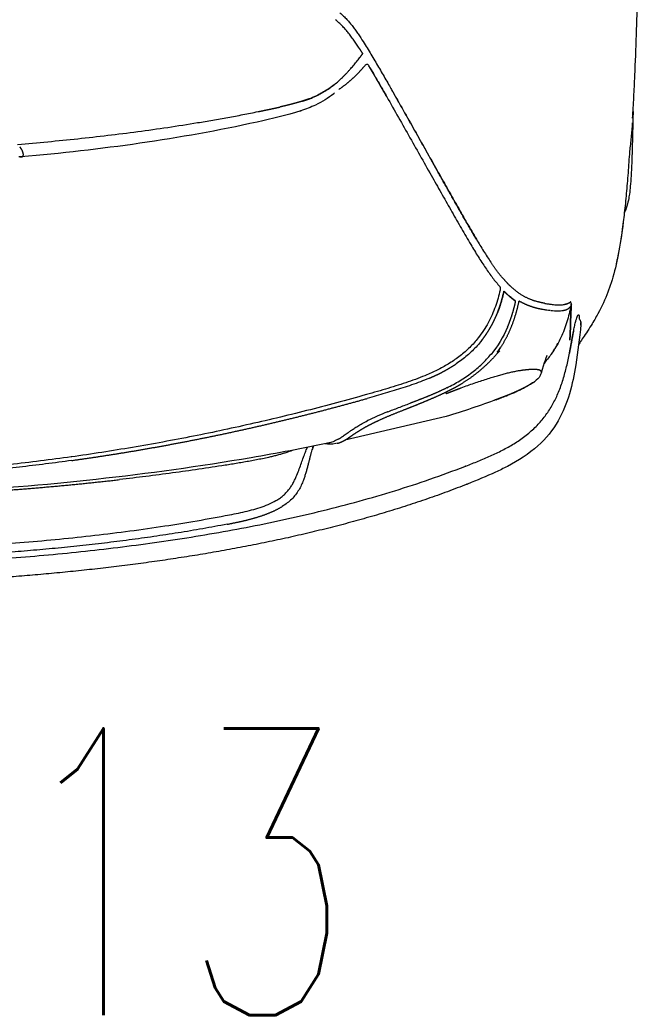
# Model space of a CAD drawing. Extents: x -2365 to 41970, y -230 to 8114.
# Drawn here: x 18314.9 to 18375.5, y 2521.7 to 2618.8 of the extents above; entities that cross this region are included whole.
import ezdxf

# ---------------------------------------------------------------- set-up
doc = ezdxf.new("R2010")
doc.units = 0
doc.header["$LTSCALE"] = 25
doc.layers.get('0').update_dxf_attribs({"color": 9, "lineweight": 9})
doc.layers.add('04', color=9, linetype='Continuous', lineweight=9)
doc.layers.add('E-KABLO', color=7, linetype='Continuous', lineweight=30)
doc.styles.add('E-YAZI', font='txttw.shx')

# ---------------------------------------------------------------- blocks, each defined once
blk = doc.blocks.new('p-araba-polo')
for p, q in [((3.79074, -0.25761), (3.79091, -0.25762)), ((3.75136, -0.62397), (3.77434, -0.52509)), ((3.72994, -0.54604), (3.72994, -0.54604)), ((3.43916, -0.56592), (3.43916, -0.56592)), ((3.64193, -0.72746), (3.64193, -0.72746)), ((3.48036, -0.80478), (3.48042, -0.80478))]:
    blk.add_line(p, q)
at = {"flags": 128}
for points in [[(3.73079, -0.68347), (3.73202, -0.68035), (3.73324, -0.67716), (3.73446, -0.67392)], [(3.65581, -0.75377), (3.65632, -0.75421), (3.65664, -0.75446), (3.65744, -0.75494)], [(3.65744, -0.75494), (3.65826, -0.75529), (3.65928, -0.75556), (3.66051, -0.75565)]]:
    blk.add_lwpolyline(points, dxfattribs=at)
for points, degree, knots in [([(3.89681, 0), (3.89677, -0.01209), (3.89668, -0.03627), (3.89592, -0.07253), (3.89472, -0.10878), (3.893, -0.14501), (3.89078, -0.18122), (3.88803, -0.21739), (3.88473, -0.25351), (3.88084, -0.28957), (3.87635, -0.32556), (3.87122, -0.36147), (3.86539, -0.39727), (3.85883, -0.43294), (3.85148, -0.46846), (3.84326, -0.5038), (3.83413, -0.5389), (3.82397, -0.57372), (3.8128, -0.60824), (3.80432, -0.63088), (3.80008, -0.64221)], 3, [0, 0, 0, 0, 0.055558, 0.111113, 0.166668, 0.222224, 0.277781, 0.333337, 0.388894, 0.44445, 0.500005, 0.55556, 0.611116, 0.666671, 0.722227, 0.777783, 0.833339, 0.888892, 0.944445, 1, 1, 1, 1]), ([(3.81742, -0.64441), (3.8199, -0.63799), (3.82486, -0.62513), (3.83179, -0.60561), (3.83837, -0.5859), (3.84459, -0.566), (3.85047, -0.54593), (3.85602, -0.52571), (3.86125, -0.50535), (3.86618, -0.48486), (3.87081, -0.46426), (3.87516, -0.44355), (3.87923, -0.42275), (3.88305, -0.40188), (3.88661, -0.38093), (3.88992, -0.35992), (3.893, -0.33887), (3.89585, -0.31777), (3.89848, -0.29664), (3.9009, -0.27548), (3.90311, -0.25429), (3.90512, -0.2331), (3.90693, -0.21189), (3.90856, -0.19068), (3.91, -0.16947), (3.91126, -0.14826), (3.91235, -0.12705), (3.91326, -0.10585), (3.914, -0.08466), (3.91457, -0.06348), (3.91498, -0.04231), (3.91523, -0.02115), (3.91526, -0.00705), (3.91528, 0)], 3, [0, 0, 0, 0, 0.031503, 0.063111, 0.094824, 0.126637, 0.158547, 0.190546, 0.222628, 0.254786, 0.287011, 0.319297, 0.351636, 0.384021, 0.416445, 0.448899, 0.481372, 0.513858, 0.546357, 0.578861, 0.611362, 0.643854, 0.676332, 0.708795, 0.741239, 0.773662, 0.806063, 0.838441, 0.870794, 0.903125, 0.935433, 0.967723, 1, 1, 1, 1]), ([(3.88258, 0), (3.88254, -0.01154), (3.88246, -0.03461), (3.88176, -0.06921), (3.88065, -0.1038), (3.87907, -0.13838), (3.87703, -0.17293), (3.8745, -0.20745), (3.87145, -0.24192), (3.86787, -0.27635), (3.86371, -0.31071), (3.85904, -0.34413), (3.85392, -0.37661), (3.85005, -0.3976), (3.84812, -0.40809)], 3, [0, 0, 0, 0, 0.084393, 0.168775, 0.253159, 0.337558, 0.421942, 0.506321, 0.590718, 0.675107, 0.759486, 0.843869, 0.92194, 1, 1, 1, 1]), ([(3.85654, -0.40987), (3.85802, -0.40193), (3.86099, -0.38606), (3.86495, -0.36215), (3.8686, -0.3382), (3.87191, -0.31419), (3.87492, -0.29015), (3.87764, -0.26607), (3.88009, -0.24196), (3.88227, -0.21783), (3.8842, -0.19368), (3.88589, -0.1695), (3.88733, -0.14532), (3.88854, -0.12112), (3.88953, -0.0969), (3.89029, -0.07268), (3.89083, -0.04846), (3.89117, -0.02423), (3.89121, -0.00808), (3.89123, 0)], 3, [0, 0, 0, 0, 0.058823, 0.117646, 0.17647, 0.235293, 0.294117, 0.35294, 0.411764, 0.470587, 0.529411, 0.588234, 0.647058, 0.705882, 0.764705, 0.823529, 0.882353, 0.941176, 1, 1, 1, 1]), ([(3.72994, -0.54604), (3.73264, -0.53633), (3.73805, -0.51692), (3.74565, -0.48765), (3.75287, -0.45828), (3.75968, -0.4288), (3.76609, -0.39923), (3.77208, -0.36956), (3.77765, -0.33981), (3.78281, -0.30998), (3.78754, -0.28008), (3.79185, -0.25011), (3.79573, -0.22007), (3.79916, -0.18997), (3.80219, -0.15981), (3.80383, -0.13967), (3.80465, -0.12959)], 3, [0, 0, 0, 0, 0.071461, 0.142913, 0.214376, 0.285822, 0.357282, 0.428734, 0.500167, 0.571583, 0.64299, 0.714393, 0.785796, 0.857198, 0.928599, 1, 1, 1, 1]), ([(3.77711, -0.50969), (3.78244, -0.4843), (3.7966, -0.40882), (3.81414, -0.28235), (3.82249, -0.1806), (3.82515, -0.12975)], 3, [0, 0, 0, 0, 0.20268, 0.601651, 1, 1, 1, 1]), ([(3.79427, -0.25822), (3.79543, -0.24968), (3.79774, -0.23261), (3.80081, -0.20694), (3.80358, -0.18124), (3.80605, -0.15549), (3.80742, -0.1383), (3.80811, -0.1297)], 3, [0, 0, 0, 0, 0.200035, 0.400025, 0.600021, 0.8, 1, 1, 1, 1]), ([(3.48556, -0.2052), (3.48473, -0.21503), (3.48306, -0.23466), (3.47914, -0.27381), (3.47334, -0.32271), (3.46687, -0.36658), (3.46194, -0.39586), (3.45932, -0.4106), (3.45657, -0.4254), (3.4546, -0.43525), (3.45361, -0.44019)], 3, [0, 0, 0, 0, 0.12452, 0.248713, 0.496885, 0.746467, 0.809383, 0.872586, 0.936113, 1, 1, 1, 1]), ([(3.49759, -0.20982), (3.49766, -0.20967), (3.49779, -0.20935), (3.49791, -0.20861), (3.4979, -0.20795), (3.49786, -0.20748)], 3, [0, 0, 0, 0, 0.249881, 0.499707, 1, 1, 1, 1]), ([(3.79893, -0.40807), (3.80025, -0.39949), (3.8029, -0.38232), (3.8065, -0.3565), (3.80988, -0.33066), (3.81191, -0.3134), (3.81293, -0.30478)], 3, [0, 0, 0, 0, 0.249972, 0.499988, 0.750033, 1, 1, 1, 1]), ([(3.79122, -0.45044), (3.79165, -0.44846), (3.79253, -0.44452), (3.79372, -0.4385), (3.79485, -0.43245), (3.79592, -0.42638), (3.79696, -0.42029), (3.79796, -0.41418), (3.79861, -0.41011), (3.79893, -0.40807)], 3, [0, 0, 0, 0, 0.142515, 0.285196, 0.427965, 0.570749, 0.713737, 0.856833, 1, 1, 1, 1]), ([(3.84812, -0.40809), (3.84756, -0.41097), (3.84644, -0.41673), (3.84467, -0.42533), (3.84265, -0.43384), (3.84024, -0.44218), (3.83736, -0.4503), (3.83477, -0.45521), (3.83348, -0.45766)], 3, [0, 0, 0, 0, 0.167506, 0.33466, 0.50145, 0.667886, 0.83384, 1, 1, 1, 1]), ([(3.78412, -0.47463), (3.78442, -0.47387), (3.78509, -0.4721), (3.78615, -0.46907), (3.78725, -0.46562), (3.78832, -0.46199), (3.78934, -0.45823), (3.79031, -0.45437), (3.79092, -0.45175), (3.79122, -0.45044)], 3, [0, 0, 0, 0, 0.115196, 0.262644, 0.410099, 0.557562, 0.705034, 0.852514, 1, 1, 1, 1]), ([(3.83348, -0.45766), (3.83275, -0.45885), (3.83128, -0.46121), (3.82875, -0.46441), (3.82602, -0.46732), (3.82309, -0.46991), (3.81999, -0.47221), (3.81676, -0.47421), (3.81342, -0.47596), (3.81113, -0.47696), (3.80999, -0.47746)], 3, [0, 0, 0, 0, 0.124981, 0.249968, 0.374958, 0.499953, 0.624954, 0.749963, 0.874979, 1, 1, 1, 1]), ([(3.81344, -0.48448), (3.81511, -0.48383), (3.81845, -0.48252), (3.82324, -0.47999), (3.82779, -0.47689), (3.83199, -0.47313), (3.83583, -0.46878), (3.83806, -0.46541), (3.83917, -0.46373)], 3, [0, 0, 0, 0, 0.166711, 0.333398, 0.500062, 0.66671, 0.833352, 1, 1, 1, 1]), ([(3.80999, -0.47746), (3.80798, -0.47827), (3.80395, -0.47989), (3.79804, -0.48202), (3.79243, -0.48406), (3.78731, -0.48597), (3.7837, -0.48739), (3.78193, -0.48815), (3.78145, -0.48836)], 3, [0, 0, 0, 0, 0.18627, 0.372392, 0.558131, 0.743503, 0.928538, 1, 1, 1, 1]), ([(3.78181, -0.49357), (3.78252, -0.49332), (3.78395, -0.49282), (3.78654, -0.49205), (3.7894, -0.49127), (3.79249, -0.49047), (3.79577, -0.48964), (3.79919, -0.48878), (3.8027, -0.48786), (3.80626, -0.48685), (3.80986, -0.48575), (3.81225, -0.48491), (3.81344, -0.48448)], 3, [0, 0, 0, 0, 0.099513, 0.199085, 0.298757, 0.398601, 0.498624, 0.598776, 0.698998, 0.799265, 0.899601, 1, 1, 1, 1]), ([(3.43812, -0.4974), (3.43864, -0.4963), (3.43968, -0.49409), (3.44054, -0.49176), (3.44098, -0.4906)], 3, [0, 0, 0, 0, 0.498968, 1, 1, 1, 1]), ([(3.44098, -0.4906), (3.44054, -0.49176), (3.43968, -0.49409), (3.43864, -0.4963), (3.43812, -0.4974)], 3, [0, 0, 0, 0, 0.501096, 1, 1, 1, 1]), ([(3.4331, -0.50636), (3.434, -0.5049), (3.43577, -0.50201), (3.43734, -0.49892), (3.43812, -0.4974)], 3, [0, 0, 0, 0, 0.504884, 1, 1, 1, 1]), ([(3.43812, -0.4974), (3.43734, -0.49892), (3.43577, -0.50201), (3.434, -0.5049), (3.4331, -0.50636)], 3, [0, 0, 0, 0, 0.494609, 1, 1, 1, 1]), ([(3.42733, -0.51453), (3.42618, -0.51595), (3.42387, -0.51877), (3.42082, -0.52203), (3.41833, -0.52453), (3.41645, -0.52634), (3.41454, -0.5281), (3.41263, -0.52981), (3.4107, -0.53148), (3.40877, -0.53312), (3.40683, -0.53471), (3.40489, -0.53628), (3.40295, -0.53782), (3.4015, -0.53897), (3.40053, -0.53972), (3.40004, -0.5401), (3.39956, -0.54047), (3.39907, -0.54085), (3.39859, -0.54122), (3.3981, -0.54159), (3.39762, -0.54196), (3.39729, -0.54221), (3.39713, -0.54233)], 3, [0, 0, 0, 0, 0.127806, 0.254933, 0.318226, 0.381331, 0.444235, 0.506923, 0.569381, 0.631599, 0.69357, 0.755292, 0.816773, 0.878031, 0.893313, 0.908584, 0.923844, 0.939093, 0.954332, 0.969563, 0.984785, 1, 1, 1, 1]), ([(3.4331, -0.50636), (3.4331, -0.50636), (3.43219, -0.5078), (3.43033, -0.51061), (3.42833, -0.51323), (3.42733, -0.51453)], 3, [0, 0, 0, 0, 0.000023, 0.502974, 1, 1, 1, 1]), ([(3.77355, -0.51846), (3.77401, -0.51762), (3.77494, -0.51593), (3.77633, -0.51269), (3.77701, -0.51036), (3.77729, -0.50884)], 3, [0, 0, 0, 0, 0.253002, 0.505984, 1, 1, 1, 1]), ([(3.35723, -0.52018), (3.35771, -0.52077), (3.3587, -0.52197), (3.36078, -0.52424), (3.36354, -0.52693), (3.36698, -0.52992), (3.37053, -0.53274), (3.37415, -0.53541), (3.37904, -0.53884), (3.38278, -0.54125), (3.38527, -0.54286)], 3, [0, 0, 0, 0, 0.060335, 0.124578, 0.249278, 0.374233, 0.499321, 0.624409, 0.749543, 1, 1, 1, 1]), ([(3.39176, -0.53893), (3.39044, -0.53806), (3.3878, -0.53634), (3.38386, -0.53364), (3.37997, -0.53083), (3.37632, -0.52802), (3.37293, -0.52519), (3.36981, -0.52234), (3.36681, -0.5193), (3.36498, -0.51704), (3.36406, -0.51592)], 3, [0, 0, 0, 0, 0.135189, 0.270177, 0.404927, 0.539624, 0.654876, 0.770059, 0.885089, 1, 1, 1, 1]), ([(3.77355, -0.51846), (3.77298, -0.51939), (3.77186, -0.52124), (3.76972, -0.5243), (3.76794, -0.5268), (3.76704, -0.52805)], 3, [0, 0, 0, 0, 0.333348, 0.666684, 1, 1, 1, 1]), ([(3.76704, -0.52805), (3.76642, -0.52893), (3.76518, -0.53068), (3.76304, -0.53383), (3.76069, -0.53753), (3.75814, -0.54187), (3.75629, -0.54543), (3.75537, -0.54721)], 3, [0, 0, 0, 0, 0.200624, 0.400934, 0.600937, 0.800584, 1, 1, 1, 1]), ([(3.38527, -0.54286), (3.38733, -0.54415), (3.39146, -0.54675), (3.39973, -0.55176), (3.41007, -0.55787), (3.42038, -0.56384), (3.42736, -0.56786), (3.43146, -0.57021), (3.43352, -0.57137), (3.43475, -0.57208)], 3, [0, 0, 0, 0, 0.124906, 0.24985, 0.49985, 0.749925, 0.874966, 0.92498, 1, 1, 1, 1]), ([(3.40299, -0.53779), (3.40299, -0.53779), (3.40299, -0.53779), (3.40299, -0.53779), (3.40299, -0.53779), (3.40299, -0.53779), (3.40299, -0.53779), (3.40299, -0.53779), (3.40299, -0.53779), (3.40299, -0.53779), (3.40299, -0.53779), (3.40299, -0.53779), (3.40299, -0.53779), (3.40299, -0.53779), (3.40299, -0.53779)], 7, [0, 0, 0, 0, 0, 0, 0, 0, 1, 1, 1, 1, 1, 1, 1, 1, 1, 1, 1, 1, 1, 1, 1]), ([(3.403, -0.53779), (3.403, -0.53779), (3.403, -0.53779), (3.403, -0.53779), (3.403, -0.53779), (3.403, -0.53779), (3.403, -0.53779)], 3, [0, 0, 0, 0, 1, 1, 1, 1, 1, 1, 1]), ([(3.40918, -0.54408), (3.4087, -0.54447), (3.4078, -0.54521), (3.40709, -0.54651), (3.40765, -0.54763), (3.40848, -0.54812), (3.40892, -0.54838)], 3, [0, 0, 0, 0, 0.263807, 0.500052, 0.736261, 1, 1, 1, 1]), ([(3.40892, -0.54838), (3.41397, -0.55135), (3.42409, -0.5573), (3.43413, -0.56304), (3.43916, -0.56592)], 3, [0, 0, 0, 0, 0.499997, 1, 1, 1, 1]), ([(3.71059, -0.6052), (3.71181, -0.60221), (3.71429, -0.59615), (3.71761, -0.58677), (3.72079, -0.57706), (3.72387, -0.56702), (3.72692, -0.55665), (3.72892, -0.54961), (3.72994, -0.54604)], 3, [0, 0, 0, 0, 0.155616, 0.31525, 0.479141, 0.64759, 0.821014, 1, 1, 1, 1]), ([(3.71406, -0.60711), (3.7152, -0.60432), (3.71748, -0.59875), (3.72053, -0.59023), (3.72339, -0.58165), (3.72609, -0.573), (3.72868, -0.56433), (3.7312, -0.55562), (3.73285, -0.54981), (3.73367, -0.5469)], 3, [0, 0, 0, 0, 0.14264, 0.285361, 0.428172, 0.571059, 0.714003, 0.856988, 1, 1, 1, 1]), ([(3.42122, -0.56432), (3.42122, -0.56432), (3.42122, -0.56432), (3.42122, -0.56432), (3.42122, -0.56432), (3.42122, -0.56432), (3.42122, -0.56432)], 3, [0, 0, 0, 0, 1, 1, 1, 1, 1, 1, 1]), ([(3.42122, -0.56432), (3.42122, -0.56432), (3.42122, -0.56432), (3.42122, -0.56432), (3.42122, -0.56432), (3.42122, -0.56432), (3.42122, -0.56432)], 3, [0, 0, 0, 0, 1, 1, 1, 1, 1, 1, 1]), ([(3.43474, -0.57207), (3.44139, -0.57585), (3.45469, -0.58341), (3.47438, -0.5945), (3.49387, -0.60547), (3.50663, -0.61266), (3.51301, -0.61625)], 3, [0, 0, 0, 0, 0.250088, 0.500081, 0.750046, 1, 1, 1, 1]), ([(3.43916, -0.56592), (3.44586, -0.56973), (3.45927, -0.57737), (3.47912, -0.58859), (3.49877, -0.59969), (3.51165, -0.60696), (3.51809, -0.6106)], 3, [0, 0, 0, 0, 0.250005, 0.499995, 0.750003, 1, 1, 1, 1]), ([(3.74681, -0.56663), (3.74612, -0.5684), (3.74472, -0.57194), (3.74263, -0.57744), (3.74054, -0.58303), (3.73912, -0.58681), (3.73841, -0.58871)], 3, [0, 0, 0, 0, 0.249816, 0.499724, 0.749781, 1, 1, 1, 1]), ([(3.51809, -0.6106), (3.52372, -0.61378), (3.53498, -0.62015), (3.55153, -0.62955), (3.56781, -0.63883), (3.57822, -0.64495), (3.58343, -0.64801)], 3, [0, 0, 0, 0, 0.250003, 0.500002, 0.750004, 1, 1, 1, 1]), ([(3.67459, -0.6553), (3.67621, -0.65398), (3.67943, -0.65134), (3.68394, -0.64701), (3.68819, -0.64244), (3.69216, -0.63762), (3.69585, -0.6326), (3.69928, -0.62738), (3.70245, -0.62201), (3.70538, -0.61651), (3.7081, -0.61091), (3.70976, -0.6071), (3.71059, -0.6052)], 3, [0, 0, 0, 0, 0.099992, 0.199992, 0.299988, 0.399982, 0.499978, 0.599981, 0.699987, 0.79999, 0.899989, 1, 1, 1, 1]), ([(3.51301, -0.61625), (3.51863, -0.61941), (3.52986, -0.62574), (3.54637, -0.63508), (3.5626, -0.64431), (3.57297, -0.6504), (3.57816, -0.65344)], 3, [0, 0, 0, 0, 0.250068, 0.500042, 0.750043, 1, 1, 1, 1]), ([(3.72325, -0.62476), (3.72217, -0.62687), (3.72001, -0.63108), (3.71644, -0.63724), (3.71262, -0.64327), (3.7098, -0.64711), (3.70838, -0.64904)], 3, [0, 0, 0, 0, 0.250171, 0.500217, 0.75015, 1, 1, 1, 1]), ([(3.67694, -0.65874), (3.67871, -0.65729), (3.68225, -0.6544), (3.68718, -0.64963), (3.69179, -0.64458), (3.6961, -0.63926), (3.6987, -0.63552), (3.7, -0.63364)], 3, [0, 0, 0, 0, 0.199996, 0.399992, 0.599991, 0.799994, 1, 1, 1, 1]), ([(3.72328, -0.63868), (3.72249, -0.64079), (3.72092, -0.64502), (3.71872, -0.65129), (3.71665, -0.65744), (3.71469, -0.66347), (3.71349, -0.66733), (3.71289, -0.66927)], 3, [0, 0, 0, 0, 0.200275, 0.400507, 0.60049, 0.800241, 1, 1, 1, 1]), ([(3.58343, -0.64801), (3.58741, -0.6504), (3.59538, -0.65517), (3.60266, -0.65999), (3.6063, -0.6624)], 3, [0, 0, 0, 0, 0.500076, 1, 1, 1, 1]), ([(3.70838, -0.64904), (3.70706, -0.65072), (3.70442, -0.65409), (3.7001, -0.65887), (3.69553, -0.66344), (3.69225, -0.66625), (3.69061, -0.66765)], 3, [0, 0, 0, 0, 0.250005, 0.500006, 0.750004, 1, 1, 1, 1]), ([(3.79965, -0.6433), (3.79808, -0.64731), (3.79493, -0.65533), (3.78988, -0.66723), (3.78435, -0.67894), (3.77805, -0.69028), (3.77084, -0.70111), (3.76502, -0.70753), (3.76211, -0.71074)], 3, [0, 0, 0, 0, 0.166182, 0.332514, 0.49905, 0.665821, 0.832816, 1, 1, 1, 1]), ([(3.77986, -0.71363), (3.7879, -0.70462), (3.79683, -0.69079), (3.80818, -0.66717), (3.81362, -0.654), (3.81723, -0.64476)], 3, [0, 0, 0, 0, 0.458817, 0.622395, 1, 1, 1, 1]), ([(3.57816, -0.65344), (3.58208, -0.65579), (3.58992, -0.66048), (3.59708, -0.66522), (3.60066, -0.66758)], 3, [0, 0, 0, 0, 0.500144, 1, 1, 1, 1]), ([(3.62781, -0.6766), (3.63049, -0.67597), (3.63593, -0.67468), (3.644, -0.67209), (3.65204, -0.66892), (3.65989, -0.66508), (3.6675, -0.66061), (3.67222, -0.65707), (3.67459, -0.6553)], 3, [0, 0, 0, 0, 0.159308, 0.322994, 0.489699, 0.658429, 0.828591, 1, 1, 1, 1]), ([(3.6063, -0.6624), (3.60958, -0.66468), (3.61614, -0.66924), (3.6216, -0.67391), (3.62433, -0.67625)], 3, [0, 0, 0, 0, 0.500136, 1, 1, 1, 1]), ([(3.71289, -0.66927), (3.71241, -0.67086), (3.71145, -0.67403), (3.71017, -0.67857), (3.70904, -0.68293), (3.70805, -0.68709), (3.70721, -0.69103), (3.70651, -0.69476), (3.70616, -0.69703), (3.70599, -0.69817)], 3, [0, 0, 0, 0, 0.143178, 0.285809, 0.428387, 0.571114, 0.714004, 0.856981, 1, 1, 1, 1]), ([(3.62433, -0.67625), (3.62454, -0.67642), (3.62494, -0.67676), (3.62629, -0.67692), (3.6273, -0.67671), (3.62781, -0.6766)], 3, [0, 0, 0, 0, 0.33657, 0.664105, 1, 1, 1, 1]), ([(3.62887, -0.68041), (3.63098, -0.67993), (3.63521, -0.67897), (3.64146, -0.67716), (3.64762, -0.67508), (3.65162, -0.67342), (3.65362, -0.67259)], 3, [0, 0, 0, 0, 0.250006, 0.500007, 0.750006, 1, 1, 1, 1]), ([(3.68427, -0.67685), (3.68496, -0.67638), (3.68636, -0.67543), (3.68771, -0.67443), (3.68839, -0.67393)], 3, [0, 0, 0, 0, 0.500012, 1, 1, 1, 1]), ([(3.7349, -0.67272), (3.73426, -0.67446), (3.73297, -0.67791), (3.7317, -0.68113), (3.73106, -0.68275)], 3, [0, 0, 0, 0, 0.495547, 1, 1, 1, 1]), ([(3.63814, -0.69113), (3.63722, -0.68988), (3.63538, -0.68737), (3.63311, -0.68486), (3.63197, -0.6836)], 3, [0, 0, 0, 0, 0.500029, 1, 1, 1, 1]), ([(3.73106, -0.68275), (3.73048, -0.68418), (3.72932, -0.68704), (3.72762, -0.691), (3.72595, -0.6947), (3.72432, -0.69809), (3.72273, -0.70117), (3.7212, -0.70391), (3.71973, -0.70633), (3.71881, -0.70764), (3.71835, -0.7083)], 3, [0, 0, 0, 0, 0.125001, 0.250002, 0.375002, 0.500002, 0.625002, 0.750002, 0.875001, 1, 1, 1, 1]), ([(3.70599, -0.69817), (3.70599, -0.69817), (3.70599, -0.69817), (3.70599, -0.69817), (3.70599, -0.69817), (3.70599, -0.69817), (3.70599, -0.69817)], 3, [0, 0, 0, 0, 1, 1, 1, 1.000001, 1.000001, 1.000001, 1.000001]), ([(3.64792, -0.72541), (3.6478, -0.72441), (3.64755, -0.72241), (3.64716, -0.72004), (3.64696, -0.71886)], 3, [0, 0, 0, 0, 0.499774, 1, 1, 1, 1]), ([(3.70092, -0.75052), (3.71974, -0.7475), (3.74933, -0.74037), (3.77304, -0.72158), (3.77986, -0.71363)], 3, [0, 0, 0, 0, 0.646551, 1, 1, 1, 1]), ([(3.70558, -0.71448), (3.70574, -0.71491), (3.70606, -0.71577), (3.70677, -0.71652), (3.70766, -0.71687), (3.70847, -0.71681), (3.70897, -0.71666), (3.70907, -0.71662)], 3, [0, 0, 0, 0, 0.235288, 0.470581, 0.705875, 0.941175, 1, 1, 1, 1]), ([(3.70888, -0.71668), (3.7101, -0.71635), (3.71409, -0.7146), (3.71524, -0.71282), (3.71736, -0.71024)], 3, [0, 0, 0, 0, 0.136101, 1, 1, 1, 1]), ([(3.76211, -0.71074), (3.7607, -0.71214), (3.75787, -0.71494), (3.75331, -0.7188), (3.74854, -0.72238), (3.74356, -0.72567), (3.7384, -0.72864), (3.73309, -0.73135), (3.72945, -0.73292), (3.72763, -0.7337)], 3, [0, 0, 0, 0, 0.142965, 0.285982, 0.428979, 0.571915, 0.714754, 0.857457, 1, 1, 1, 1]), ([(3.64086, -0.72042), (3.64107, -0.7217), (3.64149, -0.72424), (3.64174, -0.72639), (3.64187, -0.72747)], 3, [0, 0, 0, 0, 0.500012, 1, 1, 1, 1]), ([(3.64187, -0.72747), (3.64196, -0.72838), (3.64216, -0.73029), (3.64232, -0.73282), (3.64237, -0.73528), (3.64227, -0.73763), (3.64206, -0.73898), (3.64196, -0.73969)], 3, [0, 0, 0, 0, 0.160277, 0.337825, 0.535128, 0.754926, 1, 1, 1, 1]), ([(3.64314, -0.74578), (3.6458, -0.74524), (3.65112, -0.74415), (3.65897, -0.74195), (3.6667, -0.73929), (3.67423, -0.7361), (3.68152, -0.73234), (3.6868, -0.72905), (3.68968, -0.72705), (3.6903, -0.7266)], 3, [0, 0, 0, 0, 0.158644, 0.317513, 0.476648, 0.636014, 0.795575, 0.955312, 1, 1, 1, 1]), ([(3.64811, -0.73793), (3.6483, -0.73646), (3.64867, -0.73351), (3.64823, -0.72854), (3.648, -0.72605)], 3, [0, 0, 0, 0, 0.499729, 1, 1, 1, 1]), ([(3.68477, -0.73022), (3.68493, -0.73014), (3.69047, -0.72666), (3.69501, -0.72333), (3.6988, -0.72015), (3.69945, -0.7196)], 3, [0, 0, 0, 0, 0.284317, 0.878632, 1, 1, 1, 1]), ([(3.64539, -0.74424), (3.64574, -0.74381), (3.64644, -0.74295), (3.64717, -0.7415), (3.64773, -0.73988), (3.64798, -0.73858), (3.64811, -0.73793)], 3, [0, 0, 0, 0, 0.25, 0.5, 0.75, 1, 1, 1, 1]), ([(3.67974, -0.73311), (3.67974, -0.73311), (3.67974, -0.73311), (3.67974, -0.73311), (3.67974, -0.73311), (3.67974, -0.73311), (3.67974, -0.73311), (3.67974, -0.73311), (3.67974, -0.73311), (3.67974, -0.73311), (3.67974, -0.73311), (3.67974, -0.73311), (3.67974, -0.73311)], 6, [0, 0, 0, 0, 0, 0, 0, 1, 1, 1, 1, 1, 1, 1, 1, 1, 1, 1, 1, 1]), ([(3.67974, -0.73311), (3.67974, -0.73311), (3.67974, -0.73311), (3.67974, -0.73311), (3.67974, -0.73311), (3.67974, -0.73311), (3.67974, -0.73311), (3.67974, -0.73311), (3.67974, -0.73311), (3.67974, -0.73311), (3.67974, -0.73311), (3.67974, -0.73311), (3.67974, -0.73311)], 6, [0, 0, 0, 0, 0, 0, 0, 1, 1, 1, 1, 1, 1, 1, 1, 1, 1, 1, 1, 1]), ([(3.72763, -0.7337), (3.72557, -0.73452), (3.72146, -0.73615), (3.71516, -0.73822), (3.70879, -0.74006), (3.70236, -0.74168), (3.69589, -0.74313), (3.69156, -0.74399), (3.68939, -0.74441)], 3, [0, 0, 0, 0, 0.166659, 0.333321, 0.499987, 0.666656, 0.833327, 1, 1, 1, 1]), ([(3.73122, -0.7322), (3.73122, -0.7322), (3.73122, -0.7322), (3.73122, -0.7322), (3.73122, -0.7322), (3.73122, -0.7322), (3.73122, -0.7322), (3.73122, -0.7322), (3.73122, -0.7322)], 3, [0, 0, 0, 0, 0.25, 0.5, 1, 1, 1, 1, 1, 1, 1]), ([(3.64196, -0.73969), (3.64184, -0.74024), (3.64161, -0.74137), (3.64108, -0.74288), (3.64037, -0.74436), (3.63962, -0.74526), (3.63923, -0.74572)], 3, [0, 0, 0, 0, 0.221287, 0.461031, 0.720285, 1, 1, 1, 1]), ([(3.64228, -0.74598), (3.64233, -0.74596), (3.64243, -0.74592), (3.6429, -0.74583), (3.64314, -0.74578)], 3, [0, 0, 0, 0, 0.500528, 1, 1, 1, 1]), ([(3.64457, -0.74525), (3.64444, -0.74527), (3.64416, -0.74533), (3.64417, -0.74531), (3.64418, -0.7453)], 3, [0, 0, 0, 0, 0.4918, 1, 1, 1, 1]), ([(3.64418, -0.7453), (3.64442, -0.74512), (3.64489, -0.74477), (3.64522, -0.74441), (3.64539, -0.74424)], 3, [0, 0, 0, 0, 0.499449, 1, 1, 1, 1]), ([(3.65887, -0.7419), (3.65887, -0.7419), (3.65887, -0.7419), (3.65887, -0.7419), (3.65887, -0.7419), (3.65887, -0.7419), (3.65887, -0.7419)], 3, [0, 0, 0, 0, 1, 1, 1, 1.000001, 1.000001, 1.000001, 1.000001]), ([(3.6634, -0.7404), (3.6634, -0.7404), (3.6634, -0.7404), (3.6634, -0.7404), (3.6634, -0.7404), (3.6634, -0.7404), (3.6634, -0.7404), (3.6634, -0.7404), (3.6634, -0.7404), (3.6634, -0.7404), (3.6634, -0.7404), (3.6634, -0.7404), (3.6634, -0.7404), (3.6634, -0.7404), (3.6634, -0.7404)], 7, [0, 0, 0, 0, 0, 0, 0, 0, 1, 1, 1, 1, 1, 1, 1, 1.000001, 1.000001, 1.000001, 1.000001, 1.000001, 1.000001, 1.000001, 1.000001]), ([(3.62997, -0.78195), (3.63669, -0.77931), (3.64641, -0.77501), (3.66059, -0.7668), (3.67232, -0.75915), (3.67768, -0.75552), (3.68075, -0.75354), (3.68095, -0.75341)], 3, [0, 0, 0, 0, 0.436591, 0.634385, 0.751254, 0.983784, 1, 1, 1, 1]), ([(3.66839, -0.74831), (3.66681, -0.74863), (3.66365, -0.74926), (3.6595, -0.75023), (3.65618, -0.75115), (3.65377, -0.75198), (3.65293, -0.75243), (3.65251, -0.75266)], 3, [0, 0, 0, 0, 0.243786, 0.487231, 0.658342, 0.829202, 1, 1, 1, 1]), ([(3.66205, -0.75553), (3.66205, -0.75553), (3.66205, -0.75553), (3.66205, -0.75553), (3.66205, -0.75553), (3.66205, -0.75553), (3.66205, -0.75553), (3.66205, -0.75553), (3.66205, -0.75553), (3.66205, -0.75553), (3.66205, -0.75553)], 5, [0, 0, 0, 0, 0, 0, 1, 1, 1, 1, 1, 1, 1, 1, 1, 1, 1]), ([(3.56245, -0.79681), (3.56683, -0.79625), (3.59177, -0.79281), (3.61369, -0.78805), (3.62856, -0.78249), (3.63002, -0.78193)], 3, [0, 0, 0, 0, 0.15043, 0.932957, 1, 1, 1, 1]), ([(3.49237, -0.80312), (3.49596, -0.80288), (3.50314, -0.80241), (3.51357, -0.80164), (3.52374, -0.80083), (3.53361, -0.79996), (3.54317, -0.79903), (3.55241, -0.79803), (3.56132, -0.79697), (3.56988, -0.79584), (3.5781, -0.79462), (3.58595, -0.79332), (3.59343, -0.79194), (3.59875, -0.79083), (3.60161, -0.79019), (3.60218, -0.79006)], 3, [0, 0, 0, 0, 0.08164, 0.163278, 0.244914, 0.326547, 0.408179, 0.489811, 0.571441, 0.653071, 0.734702, 0.816332, 0.897962, 0.979592, 1, 1, 1, 1]), ([(3.46, -0.80613), (3.45664, -0.80633), (3.44993, -0.80673), (3.43619, -0.80747), (3.41286, -0.80859), (3.37959, -0.80987), (3.33903, -0.81109), (3.29835, -0.81202), (3.26029, -0.81268), (3.22604, -0.8131), (3.19302, -0.81337), (3.16556, -0.81345), (3.14867, -0.81342), (3.14351, -0.8134)], 3, [0, 0, 0, 0, 0.03531, 0.070597, 0.141114, 0.269195, 0.390859, 0.518959, 0.640794, 0.737038, 0.833171, 0.948447, 1, 1, 1, 1]), ([(3.45344, -0.80652), (3.47331, -0.80617), (3.50236, -0.80541), (3.52327, -0.80425), (3.53295, -0.80325), (3.5394, -0.80221), (3.54616, -0.80052), (3.55072, -0.7987), (3.55213, -0.79808)], 3, [0, 0, 0, 0, 0.418831, 0.714948, 0.835581, 0.907738, 0.972168, 1, 1, 1, 1]), ([(3.46493, -0.80582), (3.46485, -0.80583), (3.46468, -0.80584), (3.46485, -0.80583), (3.46493, -0.80582)], 3, [0, 0, 0, 0, 0.506131, 1, 1, 1, 1]), ([(3.46493, -0.80582), (3.46952, -0.80546), (3.47869, -0.80474), (3.48781, -0.80366), (3.49237, -0.80312)], 3, [0, 0, 0, 0, 0.500005, 1, 1, 1, 1])]:
    blk.add_open_spline(points, degree=degree, knots=knots)
for points, degree in [([(3.82994, -0.05098), (3.82912, -0.09338), (3.82748, -0.13577), (3.82504, -0.17812), (3.8218, -0.22042), (3.81777, -0.26264), (3.81293, -0.30478)], 6), ([(3.46378, -0.43934), (3.48058, -0.36359), (3.49096, -0.28622), (3.49788, -0.20867)], 3), ([(3.4938, -0.21061), (3.49272, -0.21032), (3.49164, -0.20987), (3.49062, -0.20932), (3.4897, -0.20873), (3.48884, -0.20811), (3.48804, -0.20746)], 6), ([(3.49629, -0.21077), (3.49596, -0.21085), (3.49558, -0.21088), (3.49516, -0.21087), (3.49471, -0.21082), (3.49426, -0.21073), (3.4938, -0.21061)], 6), ([(3.49759, -0.20982), (3.49747, -0.21005), (3.49733, -0.21026), (3.49714, -0.21044), (3.49691, -0.21059), (3.49662, -0.2107), (3.49629, -0.21077)], 6), ([(3.49788, -0.20869), (3.49786, -0.20894), (3.49782, -0.20918), (3.49777, -0.20941), (3.49769, -0.20962), (3.49759, -0.20982)], 5), ([(3.49786, -0.20747), (3.49788, -0.20773), (3.4979, -0.20798), (3.4979, -0.20823), (3.4979, -0.20847), (3.49788, -0.20869)], 5), ([(3.49788, -0.20874), (3.49794, -0.20803), (3.49794, -0.20729), (3.4979, -0.20651)], 3), ([(3.79427, -0.25822), (3.79026, -0.28709), (3.78575, -0.31588), (3.78076, -0.34459), (3.77527, -0.37319), (3.76931, -0.40168)], 5), ([(3.76931, -0.40168), (3.76318, -0.43098), (3.75654, -0.46016), (3.7494, -0.48922), (3.74177, -0.51813), (3.73367, -0.5469)], 5), ([(3.85654, -0.40987), (3.85469, -0.41972), (3.85266, -0.42912), (3.8503, -0.43855), (3.84741, -0.44782), (3.84376, -0.45635), (3.83917, -0.46373)], 6), ([(3.45361, -0.44019), (3.45325, -0.44199), (3.45288, -0.4438), (3.45251, -0.44561), (3.45214, -0.44742), (3.45176, -0.44923), (3.45139, -0.45104)], 6), ([(3.45289, -0.48183), (3.45738, -0.46799), (3.46054, -0.45363), (3.46378, -0.43934)], 3), ([(3.45139, -0.45104), (3.45101, -0.45285), (3.45062, -0.45467), (3.45023, -0.45648), (3.44984, -0.45829), (3.44943, -0.4601), (3.44902, -0.46192)], 6), ([(3.44641, -0.47275), (3.44687, -0.47095), (3.44732, -0.46915), (3.44776, -0.46734), (3.44819, -0.46554), (3.44861, -0.46373), (3.44902, -0.46192)], 6), ([(3.83029, -0.46242), (3.83029, -0.46242), (3.83029, -0.46242), (3.83029, -0.46242)], 3), ([(3.44337, -0.48346), (3.44392, -0.4817), (3.44445, -0.47992), (3.44497, -0.47814), (3.44546, -0.47635), (3.44594, -0.47455), (3.44641, -0.47275)], 6), ([(3.44337, -0.48346), (3.44292, -0.48489), (3.44245, -0.48632), (3.44198, -0.48776), (3.44149, -0.48919), (3.44098, -0.4906)], 5), ([(3.44098, -0.4906), (3.44149, -0.48919), (3.44198, -0.48776), (3.44245, -0.48632), (3.44292, -0.48489), (3.44337, -0.48346)], 5), ([(3.44717, -0.49628), (3.4494, -0.49167), (3.45125, -0.4868), (3.45289, -0.48183)], 3), ([(3.45291, -0.48161), (3.45292, -0.48174), (3.4529, -0.48188), (3.45283, -0.48201), (3.45272, -0.48213), (3.45255, -0.48224), (3.45235, -0.48235)], 6), ([(3.78181, -0.49357), (3.78148, -0.49369), (3.78117, -0.49381), (3.78086, -0.49393), (3.78057, -0.49405), (3.7803, -0.49416)], 5), ([(3.7803, -0.49416), (3.78077, -0.49397), (3.78129, -0.49377), (3.78181, -0.49357)], 3), ([(3.43616, -0.51412), (3.44038, -0.50874), (3.44406, -0.50272), (3.44717, -0.49628)], 3), ([(3.42733, -0.51453), (3.42852, -0.51303), (3.42972, -0.51142), (3.43088, -0.50978), (3.43201, -0.50809), (3.4331, -0.50636)], 5), ([(3.43633, -0.51385), (3.43623, -0.51405), (3.4361, -0.51423), (3.43593, -0.5144), (3.43573, -0.51454), (3.4355, -0.51467), (3.43523, -0.51477)], 6), ([(3.77784, -0.5161), (3.77868, -0.51181), (3.77852, -0.50889), (3.77794, -0.50572)], 3), ([(3.40918, -0.54408), (3.41415, -0.53995), (3.41911, -0.53531), (3.42379, -0.53027), (3.42809, -0.52484), (3.43196, -0.5191)], 5), ([(3.77747, -0.5177), (3.77709, -0.51912), (3.77659, -0.52057), (3.77597, -0.52204), (3.77522, -0.52355), (3.77434, -0.52509)], 5), ([(3.77747, -0.5177), (3.77753, -0.51742), (3.7776, -0.51715), (3.77766, -0.51687)], 3), ([(3.77434, -0.52509), (3.77326, -0.52699), (3.77198, -0.52896), (3.7705, -0.53101), (3.76878, -0.53336), (3.76676, -0.53634), (3.76441, -0.54022)], 6), ([(3.76656, -0.52872), (3.76657, -0.52871), (3.76657, -0.52871), (3.76658, -0.52871), (3.76658, -0.52871), (3.76658, -0.52871), (3.76659, -0.5287)], 6), ([(3.76665, -0.52867), (3.76666, -0.52866), (3.76666, -0.52866), (3.76667, -0.52865), (3.76668, -0.52864), (3.76669, -0.52864), (3.7667, -0.52863)], 6), ([(3.39176, -0.53892), (3.39265, -0.5395), (3.39355, -0.54007), (3.39444, -0.54065), (3.39534, -0.54121), (3.39623, -0.54177), (3.39713, -0.54233)], 6), ([(3.39713, -0.54233), (3.39717, -0.54236), (3.39721, -0.54238), (3.39725, -0.54241)], 3), ([(3.39725, -0.54241), (3.39723, -0.5424), (3.39721, -0.54238), (3.39719, -0.54237), (3.39717, -0.54236), (3.39715, -0.54234), (3.39713, -0.54233)], 6), ([(3.76441, -0.54022), (3.76219, -0.54392), (3.75968, -0.54836), (3.7569, -0.55381), (3.75386, -0.56022), (3.75081, -0.5674), (3.74778, -0.57509), (3.74464, -0.58306)], 7), ([(3.43916, -0.56592), (3.43486, -0.56346), (3.43056, -0.56099), (3.42624, -0.55851), (3.42192, -0.55601), (3.41759, -0.55349), (3.41325, -0.55096), (3.40892, -0.54838)], 7), ([(3.74679, -0.5668), (3.74965, -0.55958), (3.75255, -0.55293), (3.7553, -0.54747)], 3), ([(3.75493, -0.54776), (3.75496, -0.54776), (3.75498, -0.54775), (3.755, -0.54774), (3.75503, -0.54773), (3.75505, -0.54772), (3.75507, -0.5477)], 6), ([(3.75507, -0.5477), (3.75516, -0.54765), (3.75524, -0.54758), (3.7553, -0.5475), (3.75534, -0.54741), (3.75537, -0.54732), (3.75537, -0.54721)], 6), ([(3.41199, -0.55897), (3.41199, -0.55897), (3.41199, -0.55897), (3.41199, -0.55897)], 3), ([(3.412, -0.55897), (3.412, -0.55897), (3.412, -0.55897), (3.412, -0.55897), (3.412, -0.55897), (3.412, -0.55897)], 5), ([(3.51301, -0.61625), (3.49394, -0.60552), (3.4745, -0.59456), (3.45474, -0.58347), (3.43474, -0.57207)], 4), ([(3.74644, -0.56699), (3.74646, -0.56699), (3.74648, -0.56698), (3.7465, -0.56698), (3.74653, -0.56697), (3.74655, -0.56697), (3.74657, -0.56696)], 6), ([(3.74657, -0.56696), (3.74666, -0.56694), (3.74673, -0.56689), (3.74679, -0.56684), (3.74682, -0.56678), (3.74683, -0.5667), (3.74681, -0.56662)], 6), ([(3.45608, -0.58418), (3.45608, -0.58418), (3.45608, -0.58418), (3.45608, -0.58418)], 3), ([(3.45608, -0.58418), (3.45608, -0.58418), (3.45608, -0.58418), (3.45608, -0.58418), (3.45608, -0.58418), (3.45608, -0.58418)], 5), ([(3.72325, -0.62476), (3.7268, -0.61768), (3.72998, -0.61046), (3.73291, -0.60318), (3.7357, -0.5959), (3.73841, -0.58871)], 5), ([(3.74464, -0.58306), (3.74203, -0.58968), (3.73937, -0.59648), (3.73661, -0.60338), (3.7337, -0.61028), (3.73064, -0.61715), (3.72732, -0.62397)], 6), ([(3.7382, -0.58894), (3.73829, -0.58893), (3.73836, -0.5889), (3.73841, -0.58887), (3.73844, -0.58882), (3.73844, -0.58877), (3.73841, -0.58871)], 6), ([(3.71406, -0.60711), (3.71172, -0.61265), (3.70918, -0.61811), (3.70641, -0.62345), (3.70336, -0.62865), (3.7, -0.63364)], 5), ([(3.57816, -0.65344), (3.56279, -0.64433), (3.5465, -0.63515), (3.52993, -0.62577), (3.51301, -0.61625)], 4), ([(3.72732, -0.62397), (3.72566, -0.62738), (3.72394, -0.63077), (3.72216, -0.63411), (3.72028, -0.63743), (3.71827, -0.64067)], 5), ([(3.72891, -0.62397), (3.72774, -0.62704), (3.7266, -0.63001), (3.72547, -0.63297), (3.72438, -0.63577), (3.72328, -0.63868)], 5), ([(3.72891, -0.62397), (3.72774, -0.62704), (3.7266, -0.63001), (3.72547, -0.63297), (3.72438, -0.63577), (3.72328, -0.63868)], 5), ([(3.72859, -0.62397), (3.72817, -0.62397), (3.72774, -0.62397), (3.72732, -0.62397)], 3), ([(3.72859, -0.62397), (3.72834, -0.62397), (3.72809, -0.62397), (3.72784, -0.62397), (3.72758, -0.62397), (3.72732, -0.62397)], 5), ([(3.72891, -0.62397), (3.72886, -0.62397), (3.72881, -0.62397), (3.72875, -0.62397), (3.7287, -0.62397), (3.72865, -0.62397), (3.72859, -0.62397)], 6), ([(3.72891, -0.62397), (3.72881, -0.62397), (3.7287, -0.62397), (3.72859, -0.62397)], 3), ([(3.73461, -0.6735), (3.74063, -0.65719), (3.74615, -0.6408), (3.75136, -0.62397)], 3), ([(3.68709, -0.67631), (3.69336, -0.67088), (3.7003, -0.66454), (3.70706, -0.65703), (3.71315, -0.64895), (3.71827, -0.64067)], 5), ([(3.70799, -0.64902), (3.70803, -0.64904), (3.70808, -0.64907), (3.70812, -0.64909), (3.70816, -0.64911), (3.7082, -0.64912), (3.70823, -0.64914)], 6), ([(3.70823, -0.64914), (3.70831, -0.64916), (3.70837, -0.64917), (3.70841, -0.64917), (3.70843, -0.64914), (3.70842, -0.64909), (3.70838, -0.64904)], 6), ([(3.79965, -0.6433), (3.7998, -0.64294), (3.79994, -0.64257), (3.80008, -0.64221)], 3), ([(3.80008, -0.64221), (3.79994, -0.64257), (3.7998, -0.64294), (3.79965, -0.6433)], 3), ([(3.81754, -0.64408), (3.81751, -0.64417), (3.81748, -0.64425), (3.81745, -0.64433), (3.81742, -0.64441)], 4), ([(3.81742, -0.64441), (3.81744, -0.64436), (3.81747, -0.6443), (3.81749, -0.64424), (3.81751, -0.64417)], 4), ([(3.67694, -0.65874), (3.6748, -0.66042), (3.67261, -0.66202), (3.67037, -0.66356), (3.66807, -0.66502), (3.66573, -0.66641)], 5), ([(3.62463, -0.6873), (3.61996, -0.6823), (3.61435, -0.67731), (3.60776, -0.67242), (3.60066, -0.66758)], 4), ([(3.66573, -0.66641), (3.66339, -0.66779), (3.661, -0.6691), (3.65858, -0.67034), (3.65612, -0.6715), (3.65362, -0.67259)], 5), ([(3.66421, -0.68375), (3.67373, -0.67968), (3.68269, -0.67431), (3.69062, -0.66776)], 3), ([(3.69049, -0.6677), (3.69056, -0.66775), (3.6906, -0.66777), (3.69063, -0.66778), (3.69064, -0.66776), (3.69063, -0.66771), (3.69061, -0.66765)], 6), ([(3.73106, -0.68275), (3.73201, -0.68038), (3.73294, -0.67797), (3.73388, -0.67551), (3.73481, -0.67298), (3.73574, -0.6704)], 5), ([(3.65362, -0.67259), (3.64886, -0.67466), (3.64397, -0.67647), (3.639, -0.67802), (3.63396, -0.67932), (3.62887, -0.68041)], 5), ([(3.629, -0.67634), (3.62901, -0.67633), (3.62901, -0.67633), (3.62901, -0.67633), (3.62901, -0.67634), (3.629, -0.67634), (3.629, -0.67634), (3.629, -0.67634)], 7), ([(3.629, -0.67633), (3.629, -0.67634), (3.629, -0.67634), (3.629, -0.67633), (3.629, -0.67633)], 4), ([(3.629, -0.67634), (3.629, -0.67633), (3.629, -0.67634), (3.629, -0.67634), (3.629, -0.67634)], 4), ([(3.62901, -0.67633), (3.629, -0.67634), (3.629, -0.67634), (3.62901, -0.67634), (3.62901, -0.67633), (3.62901, -0.67633), (3.62901, -0.67633)], 6), ([(3.68427, -0.67685), (3.67604, -0.68239), (3.66713, -0.68696), (3.65777, -0.69046), (3.64822, -0.69314), (3.63854, -0.69518)], 5), ([(3.68839, -0.67393), (3.68758, -0.67453), (3.68676, -0.67513), (3.68593, -0.67571), (3.6851, -0.67629), (3.68427, -0.67685)], 5), ([(3.64086, -0.72042), (3.63955, -0.71321), (3.63748, -0.70448), (3.63264, -0.69589), (3.62463, -0.6873)], 4), ([(3.62887, -0.68041), (3.62921, -0.68074), (3.62953, -0.68107), (3.62985, -0.68139), (3.63016, -0.6817), (3.63047, -0.68202)], 5), ([(3.63047, -0.68202), (3.63078, -0.68234), (3.63108, -0.68266), (3.63138, -0.68297), (3.63168, -0.68329), (3.63197, -0.6836)], 5), ([(3.63197, -0.6836), (3.63268, -0.68436), (3.63336, -0.68511), (3.63402, -0.68586), (3.63466, -0.68662), (3.63528, -0.68737)], 5), ([(3.63528, -0.68737), (3.63589, -0.68812), (3.63649, -0.68887), (3.63706, -0.68963), (3.63761, -0.69038), (3.63814, -0.69113)], 5), ([(3.64015, -0.69132), (3.64509, -0.6902), (3.64998, -0.6889), (3.65481, -0.68739), (3.65956, -0.68564), (3.6642, -0.68365)], 5), ([(3.66413, -0.68364), (3.66417, -0.68371), (3.6642, -0.68375), (3.66422, -0.68377), (3.66423, -0.68375), (3.66422, -0.68372), (3.6642, -0.68365)], 6), ([(3.71835, -0.7083), (3.72052, -0.70532), (3.72295, -0.70116), (3.72555, -0.69592), (3.72827, -0.68973), (3.73106, -0.68275)], 5), ([(3.73106, -0.68275), (3.73096, -0.68304), (3.73085, -0.68332), (3.73074, -0.68361), (3.73062, -0.68388), (3.73048, -0.68416)], 5), ([(3.73106, -0.68275), (3.73096, -0.68304), (3.73085, -0.68332), (3.73074, -0.68361), (3.73062, -0.68388), (3.73048, -0.68416)], 5), ([(3.63814, -0.69113), (3.6382, -0.69122), (3.63827, -0.6913), (3.63835, -0.69138), (3.63847, -0.69144), (3.63861, -0.69148), (3.63879, -0.69149)], 6), ([(3.64696, -0.71886), (3.64624, -0.71469), (3.64521, -0.71007), (3.64372, -0.70523), (3.64157, -0.70031), (3.63854, -0.69518)], 5), ([(3.63879, -0.69149), (3.63897, -0.69151), (3.63917, -0.69151), (3.6394, -0.69148), (3.63965, -0.69144), (3.6399, -0.69138), (3.64015, -0.69132)], 6), ([(3.6401, -0.69127), (3.64013, -0.69135), (3.64014, -0.6914), (3.64016, -0.69143), (3.64016, -0.69142), (3.64016, -0.69139), (3.64015, -0.69132)], 6), ([(3.70599, -0.69817), (3.70533, -0.70283), (3.70503, -0.70683), (3.70489, -0.71011), (3.70507, -0.7127), (3.70558, -0.71448)], 5), ([(3.63506, -0.70202), (3.63506, -0.70202), (3.63506, -0.70202), (3.63506, -0.70202)], 3), ([(3.71835, -0.7083), (3.71813, -0.70885), (3.71791, -0.7094), (3.71764, -0.70992), (3.7173, -0.71037), (3.7169, -0.71077)], 5), ([(3.71835, -0.7083), (3.71813, -0.70885), (3.71791, -0.7094), (3.71764, -0.70992), (3.7173, -0.71037), (3.7169, -0.71077)], 5), ([(3.69183, -0.7222), (3.69121, -0.72245), (3.69918, -0.7195), (3.70888, -0.71668)], 3), ([(3.70558, -0.71448), (3.70595, -0.71572), (3.70649, -0.71652), (3.70719, -0.71693), (3.70805, -0.71696), (3.70904, -0.71663)], 5), ([(3.68711, -0.72875), (3.68653, -0.72913), (3.68594, -0.7295), (3.68534, -0.72987)], 3), ([(3.69199, -0.72213), (3.69192, -0.72216), (3.69187, -0.72218), (3.69183, -0.7222)], 3), ([(3.64539, -0.74424), (3.64653, -0.74298), (3.64727, -0.74159), (3.64776, -0.73998), (3.64811, -0.73793)], 4), ([(3.68099, -0.73243), (3.68068, -0.7326), (3.68037, -0.73277), (3.68005, -0.73294), (3.67974, -0.73311)], 4), ([(3.63923, -0.74572), (3.64039, -0.74451), (3.64107, -0.74316), (3.64161, -0.74161), (3.64196, -0.73969)], 4), ([(3.64174, -0.74626), (3.64123, -0.74635), (3.64074, -0.74625), (3.6403, -0.74601), (3.63997, -0.74566)], 4), ([(3.64174, -0.74626), (3.64123, -0.74635), (3.64074, -0.74625), (3.6403, -0.74601), (3.63997, -0.74566)], 4), ([(3.64174, -0.74626), (3.64779, -0.74596), (3.65325, -0.74553), (3.65893, -0.74542), (3.66502, -0.74545), (3.67141, -0.74511), (3.67692, -0.74478)], 6), ([(3.67692, -0.74478), (3.67141, -0.74511), (3.66502, -0.74545), (3.65893, -0.74542), (3.65325, -0.74553), (3.64779, -0.74596), (3.64174, -0.74626)], 6), ([(3.64228, -0.74598), (3.64218, -0.74603), (3.64208, -0.74609), (3.64197, -0.74615), (3.64186, -0.7462), (3.64174, -0.74626)], 5), ([(3.64174, -0.74626), (3.64192, -0.74617), (3.6421, -0.74607), (3.64228, -0.74598)], 3), ([(3.64413, -0.74529), (3.6442, -0.74532), (3.64427, -0.74533), (3.64434, -0.74532), (3.64442, -0.7453), (3.6445, -0.74527), (3.64457, -0.74525)], 6), ([(3.64457, -0.74525), (3.6445, -0.74527), (3.64443, -0.7453), (3.64436, -0.74531), (3.64428, -0.74532), (3.64421, -0.74532), (3.64415, -0.7453)], 6), ([(3.64457, -0.74525), (3.64444, -0.74527), (3.6443, -0.7453), (3.6442, -0.74532), (3.64415, -0.74532), (3.64417, -0.74531), (3.64418, -0.7453)], 6), ([(3.64418, -0.7453), (3.6445, -0.74508), (3.64475, -0.74487), (3.64498, -0.74466), (3.64519, -0.74445), (3.64539, -0.74424)], 5), ([(3.68939, -0.74441), (3.68635, -0.745), (3.68337, -0.74554), (3.68035, -0.74609), (3.67739, -0.74661), (3.67436, -0.74717), (3.67139, -0.74772), (3.66839, -0.74831)], 7), ([(3.66843, -0.74831), (3.67538, -0.74693), (3.68241, -0.74575), (3.68941, -0.74441)], 3), ([(3.68941, -0.74441), (3.68941, -0.74441), (3.6894, -0.74442), (3.6894, -0.74442), (3.6894, -0.74442), (3.6894, -0.74442), (3.68939, -0.74441)], 6), ([(3.68941, -0.74441), (3.68941, -0.74441), (3.6894, -0.74442), (3.6894, -0.74442), (3.6894, -0.74442), (3.6894, -0.74442), (3.68939, -0.74441)], 6), ([(3.65251, -0.75266), (3.65186, -0.75309), (3.65167, -0.75343), (3.652, -0.75361), (3.65241, -0.75376), (3.65304, -0.75382), (3.65366, -0.75388), (3.65434, -0.75391)], 7), ([(3.65434, -0.75391), (3.65456, -0.75392), (3.65479, -0.75393), (3.65502, -0.75394), (3.65526, -0.75394), (3.6555, -0.75394), (3.65575, -0.75394), (3.656, -0.75394)], 7), ([(3.65434, -0.75391), (3.65488, -0.75393), (3.65542, -0.75394), (3.65599, -0.75394)], 3), ([(3.66133, -0.7556), (3.66102, -0.75563), (3.66069, -0.75566), (3.66037, -0.75567), (3.66004, -0.75564), (3.65972, -0.75557)], 5), ([(3.65976, -0.75499), (3.65981, -0.75505), (3.65987, -0.75511), (3.65994, -0.75517), (3.66003, -0.75523), (3.66012, -0.75529)], 5), ([(3.66056, -0.75565), (3.66084, -0.75564), (3.66123, -0.75563), (3.6617, -0.75558)], 3), ([(3.66133, -0.7556), (3.66147, -0.75559), (3.66161, -0.75559), (3.66176, -0.75557), (3.66191, -0.75555), (3.66205, -0.75553)], 5), ([(3.66205, -0.75553), (3.66181, -0.75555), (3.66157, -0.75557), (3.66133, -0.7556)], 3), ([(3.66157, -0.75559), (3.67473, -0.75434), (3.68786, -0.7526), (3.70092, -0.75052)], 3), ([(3.662, -0.75554), (3.66201, -0.75554), (3.66202, -0.75554), (3.66203, -0.75553), (3.66204, -0.75553), (3.66205, -0.75553)], 5), ([(3.66217, -0.75552), (3.66214, -0.75552), (3.66212, -0.75553), (3.6621, -0.75553), (3.66208, -0.75553), (3.66205, -0.75553)], 5), ([(3.66205, -0.75553), (3.6621, -0.75553), (3.66215, -0.75552), (3.66219, -0.75552)], 3), ([(3.66207, -0.75553), (3.66206, -0.75553), (3.66206, -0.75553), (3.66205, -0.75553)], 3), ([(3.66844, -0.74829), (3.66843, -0.74831), (3.66842, -0.74831), (3.66841, -0.74831), (3.6684, -0.74831), (3.6684, -0.74831), (3.66839, -0.74831)], 6), ([(3.45974, -0.8061), (3.45978, -0.80611), (3.45983, -0.80612), (3.45987, -0.80613), (3.45992, -0.80614), (3.45996, -0.80614), (3.46, -0.80613)], 6), ([(3.46454, -0.80579), (3.46464, -0.80581), (3.46473, -0.80583), (3.46483, -0.80583), (3.46493, -0.80582)], 4), ([(3.46455, -0.80578), (3.46465, -0.80581), (3.46474, -0.80583), (3.46484, -0.80584), (3.46494, -0.80583)], 4), ([(3.46455, -0.80578), (3.46457, -0.80579), (3.46458, -0.80579), (3.46459, -0.80579)], 3), ([(3.46457, -0.80579), (3.46463, -0.8058), (3.46469, -0.80582), (3.46475, -0.80583), (3.46481, -0.80583), (3.46487, -0.80583), (3.46494, -0.80583)], 6), ([(3.46457, -0.80579), (3.46463, -0.80581), (3.46469, -0.80582), (3.46475, -0.80582), (3.46481, -0.80583), (3.46487, -0.80583), (3.46493, -0.80582)], 6), ([(3.46493, -0.80582), (3.46485, -0.80583), (3.46475, -0.80584), (3.46471, -0.80584), (3.46475, -0.80584), (3.46484, -0.80583), (3.46493, -0.80582)], 6)]:
    blk.add_open_spline(points, degree=degree)

msp = doc.modelspace()

# ---------------------------------------------------------------- block references
at = {"layer": '04', "xscale": -100, "yscale": 100, "zscale": 100, "rotation": 90}
msp.add_blockref('p-araba-polo', (18294.169, 2955.255), dxfattribs=at)

# ---------------------------------------------------------------- texts
at = {"layer": 'E-KABLO', "color": 30, "linetype": 'Continuous', "style": 'E-YAZI', "width": 0.7}
msp.add_text('TV-V-13', height=28, dxfattribs=at).set_placement((18226.479, 2521.674))

doc.saveas('drawing.dxf')
